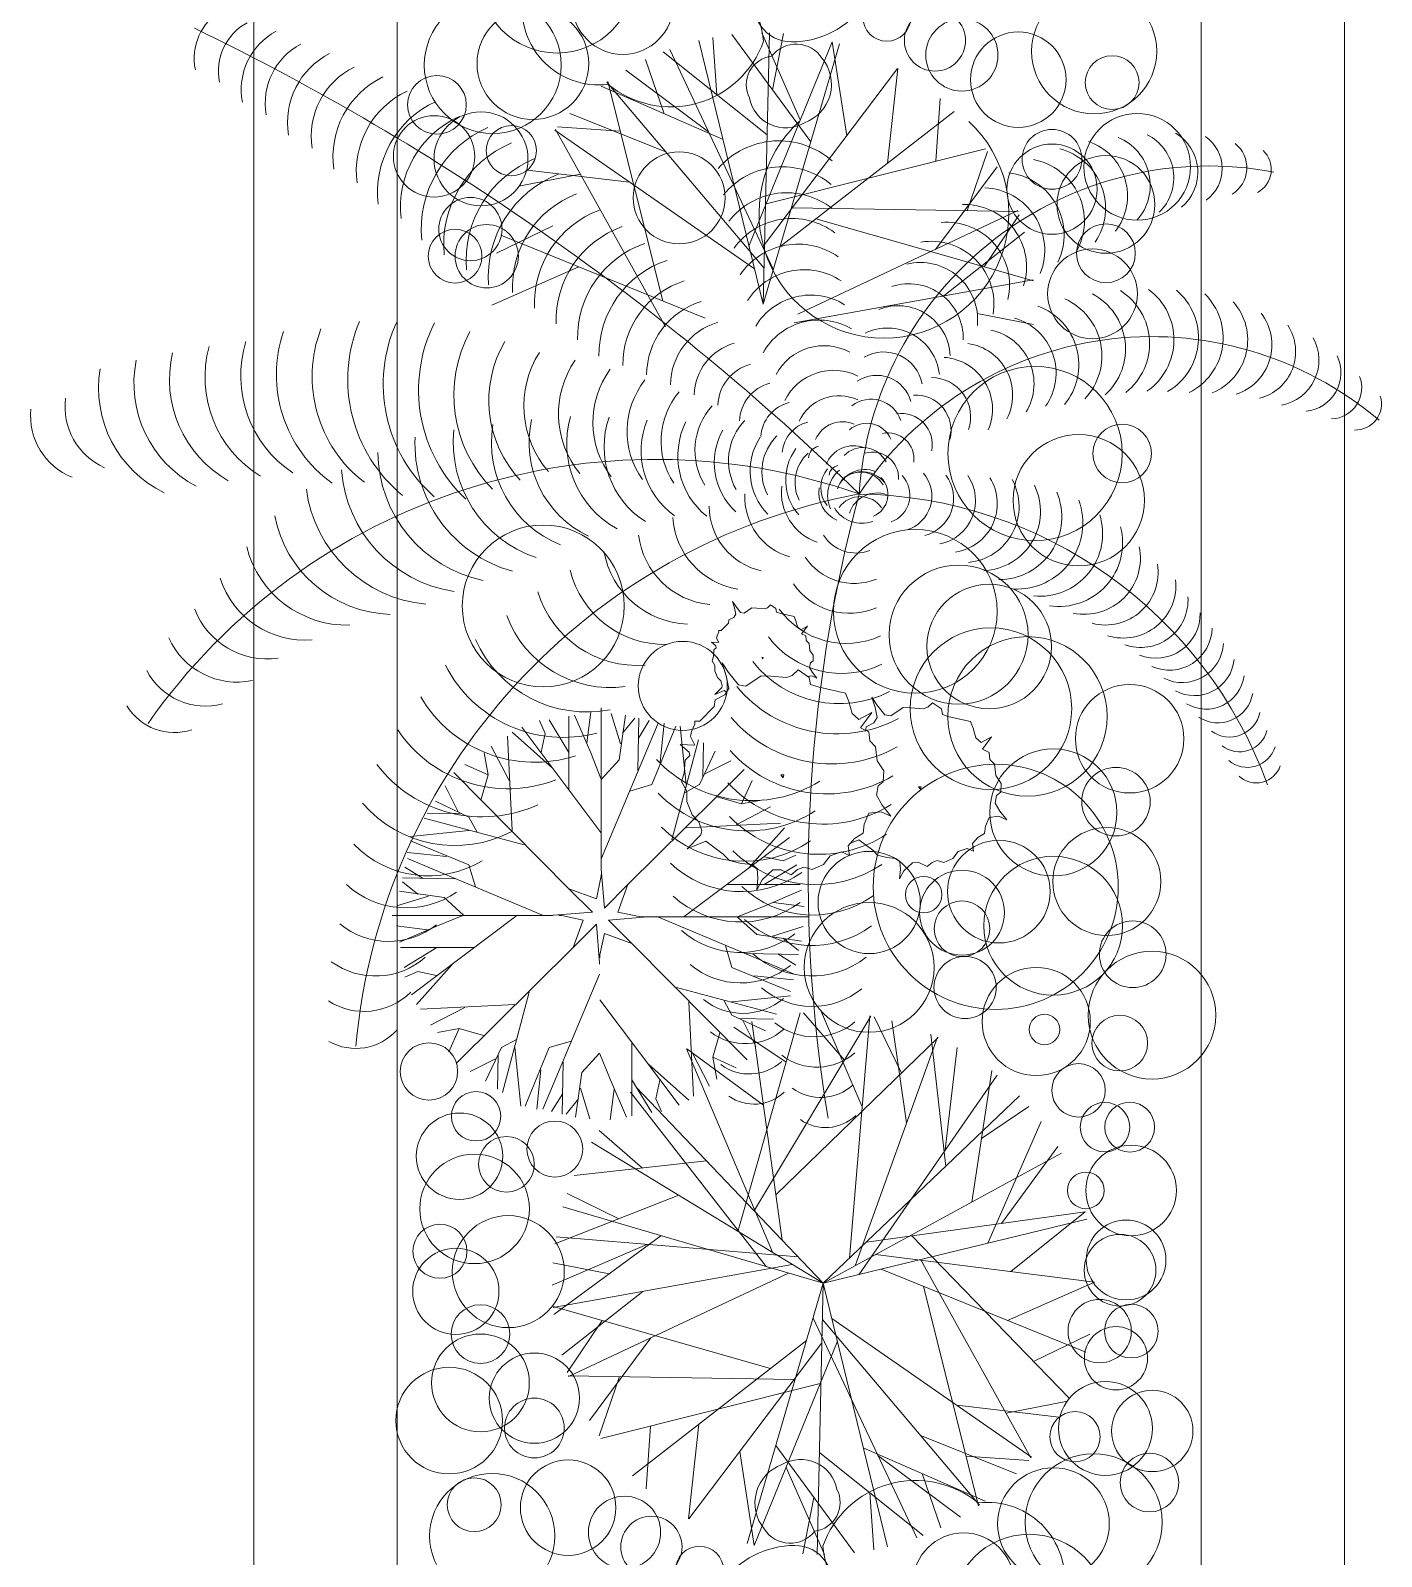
# Model space of a CAD drawing. Header units: millimetres. Extents: x 19901 to 56688, y 13732 to 29551.
# Drawn here: x 27366.57 to 27409.92, y 19355.87 to 19404.84 of the extents above; entities that cross this region are included whole.
import ezdxf

# ---------------------------------------------------------------- set-up
doc = ezdxf.new("R2010")
doc.units = ezdxf.units.MM
doc.layers.add('A-FURN', color=9, linetype='Continuous', lineweight=13)
doc.layers.add('VEGETAZIONE', color=94, linetype='Continuous', lineweight=5)

msp = doc.modelspace()

# ---------------------------------------------------------------- linework, layer by layer
at = {"layer": 'A-FURN'}
for p, q in [((27373.731, 19114.07), (27373.731, 19442.628)), ((27408.731, 19114.07), (27408.731, 19442.628)), ((27378.334, 19118.676), (27378.334, 19438.025)), ((27404.128, 19118.676), (27404.128, 19433.529))]:
    msp.add_line(p, q, dxfattribs=at)
at = {"layer": 'VEGETAZIONE'}
for p, q in [((27391.602, 19401.271), (27389.071, 19404.707)), ((27391.269, 19401.97), (27390.038, 19404.765)), ((27390.074, 19396.06), (27390.277, 19404.763)), ((27390.377, 19402.934), (27390.727, 19404.741)), ((27390.201, 19401.489), (27386.867, 19404.153)), ((27390.403, 19397.18), (27387.078, 19404.233)), ((27390.074, 19396.06), (27388.018, 19404.519)), ((27388.587, 19402.778), (27388.458, 19404.614)), ((27389.622, 19397.919), (27392.289, 19404.479)), ((27390.074, 19396.06), (27392.523, 19404.414)), ((27392.758, 19401.46), (27392.292, 19404.478)), ((27386.899, 19402.164), (27386.299, 19403.904)), ((27390.102, 19397.227), (27385.064, 19403.179)), ((27386.854, 19396.161), (27385.09, 19403.198)), ((27388.323, 19401.592), (27385.669, 19403.568)), ((27390.119, 19397.973), (27394.393, 19403.619)), ((27394.064, 19400.581), (27394.396, 19403.617)), ((27388.791, 19401.336), (27384.881, 19403.047)), ((27390.612, 19397.896), (27396.202, 19402.244)), ((27395.621, 19400.645), (27395.76, 19402.652)), ((27385.489, 19401.607), (27383.482, 19401.746)), ((27386.951, 19400.95), (27383.875, 19402.172)), ((27389.798, 19397.194), (27383.392, 19401.64)), ((27386.938, 19395.324), (27383.413, 19401.664)), ((27390.175, 19399.28), (27397.212, 19401.044)), ((27396.619, 19399.053), (27397.273, 19400.956)), ((27384.21, 19400.231), (27382.235, 19399.846)), ((27385.792, 19399.975), (27382.505, 19400.359)), ((27395.606, 19397.811), (27397.583, 19400.466)), ((27391.005, 19399.144), (27398.259, 19399.027)), ((27391.195, 19395.732), (27398.248, 19399.057)), ((27391.772, 19398.798), (27398.748, 19396.807)), ((27397.171, 19397.257), (27398.295, 19398.926)), ((27383.33, 19398.571), (27381.522, 19397.688)), ((27388.215, 19395.608), (27381.655, 19398.275)), ((27395.871, 19396.32), (27398.467, 19398.372)), ((27384.164, 19397.255), (27381.369, 19396.023)), ((27391.072, 19395.453), (27398.745, 19396.839)), ((27396.949, 19395.757), (27398.755, 19395.407)), ((27384.881, 19377.959), (27384.881, 19383.1)), ((27383.08, 19382.278), (27382.901, 19382.692)), ((27383.846, 19381.672), (27383.21, 19382.721)), ((27383.846, 19380.459), (27383.846, 19382.832)), ((27384.546, 19381.654), (27384.025, 19382.867)), ((27384.416, 19381.975), (27384.546, 19382.96)), ((27384.891, 19378.276), (27386.71, 19382.611)), ((27385.497, 19381.943), (27385.194, 19382.92)), ((27385.451, 19381.438), (27385.655, 19382.871)), ((27385.561, 19382.285), (27385.958, 19382.774)), ((27386.057, 19381.095), (27386.086, 19382.774)), ((27386.069, 19382.106), (27386.424, 19382.692)), ((27386.774, 19381.356), (27386.902, 19382.611)), ((27382.021, 19379.165), (27381.874, 19382.196)), ((27383.308, 19381.176), (27382.021, 19382.324)), ((27384.872, 19379.1), (27382.33, 19382.482)), ((27382.949, 19381.683), (27383.08, 19382.278)), ((27386.5, 19380.639), (27387.27, 19382.513)), ((27387.602, 19380.639), (27387.41, 19382.513)), ((27381.255, 19380.949), (27381.124, 19381.654)), ((27381.923, 19380.774), (27381.353, 19381.876)), ((27384.872, 19380.838), (27384.546, 19381.654)), ((27387.141, 19378.863), (27387.998, 19382.073)), ((27388.033, 19380.639), (27388.541, 19381.715)), ((27388.144, 19380.867), (27388.162, 19381.975)), ((27380.505, 19381.287), (27380.505, 19381.287)), ((27381.255, 19380.949), (27380.505, 19381.287)), ((27384.891, 19380.818), (27385.451, 19381.438)), ((27385.736, 19377.429), (27389.468, 19381.128)), ((27388.226, 19380.998), (27389.036, 19381.405)), ((27383.846, 19377.299), (27380.147, 19381.03)), ((27381.027, 19380.167), (27381.255, 19380.949)), ((27385.8, 19380.427), (27386.5, 19380.639)), ((27387.555, 19380.378), (27388.033, 19380.639)), ((27389.386, 19380.02), (27389.724, 19380.769)), ((27389.724, 19380.769), (27389.724, 19380.769)), ((27380.277, 19379.788), (27379.87, 19380.599)), ((27388.605, 19380.248), (27389.386, 19380.02)), ((27389.386, 19380.02), (27390.091, 19380.15)), ((27380.407, 19379.707), (27379.299, 19379.724)), ((27380.636, 19379.596), (27379.56, 19380.103)), ((27389.211, 19379.352), (27390.313, 19379.922)), ((27382.412, 19378.704), (27379.202, 19379.561)), ((27380.896, 19379.118), (27380.636, 19379.596)), ((27387.602, 19379.254), (27390.634, 19379.401)), ((27389.613, 19377.967), (27390.762, 19379.254)), ((27380.636, 19379.165), (27378.762, 19378.972)), ((27380.636, 19378.063), (27378.762, 19378.832)), ((27387.538, 19376.402), (27390.919, 19378.944)), ((27379.919, 19378.337), (27378.664, 19378.465)), ((27382.998, 19376.454), (27378.664, 19378.273)), ((27390.12, 19378.325), (27390.715, 19378.195)), ((27390.715, 19378.195), (27391.129, 19378.374)), ((27379.169, 19377.631), (27378.582, 19377.987)), ((27380.847, 19377.363), (27380.636, 19378.063)), ((27384.883, 19377.923), (27384.984, 19376.679)), ((27390.109, 19377.429), (27391.158, 19378.064)), ((27379.837, 19377.013), (27378.403, 19377.217)), ((27380.179, 19377.62), (27378.501, 19377.649)), ((27378.99, 19377.124), (27378.501, 19377.521)), ((27384.595, 19376.547), (27383.846, 19377.299)), ((27383.846, 19377.299), (27384.726, 19376.978)), ((27384.726, 19376.978), (27384.872, 19377.663)), ((27384.984, 19376.679), (27385.736, 19377.429)), ((27385.736, 19377.429), (27385.416, 19376.549)), ((27388.896, 19377.429), (27391.269, 19377.429)), ((27390.091, 19376.728), (27391.304, 19377.25)), ((27379.332, 19377.06), (27378.354, 19376.757)), ((27380.456, 19376.454), (27379.837, 19377.013)), ((27389.275, 19376.402), (27390.091, 19376.728)), ((27390.412, 19376.859), (27391.397, 19376.728)), ((27383.316, 19376.444), (27378.175, 19376.444)), ((27382.174, 19376.435), (27378.793, 19373.893)), ((27380.437, 19376.435), (27379.621, 19376.109)), ((27383.352, 19376.445), (27384.595, 19376.547)), ((27384.296, 19376.288), (27383.611, 19376.434)), ((27383.976, 19375.408), (27384.296, 19376.288)), ((27386.36, 19376.392), (27385.117, 19376.29)), ((27385.117, 19376.29), (27385.866, 19375.538)), ((27385.416, 19376.549), (27386.1, 19376.403)), ((27386.193, 19376.393), (27391.537, 19376.393)), ((27386.714, 19376.384), (27391.048, 19374.565)), ((27389.256, 19376.384), (27389.875, 19375.824)), ((27379.3, 19375.979), (27378.315, 19376.109)), ((27379.621, 19376.109), (27378.408, 19375.588)), ((27384.728, 19376.158), (27383.976, 19375.408)), ((27384.829, 19374.915), (27384.728, 19376.158)), ((27384.986, 19375.859), (27384.84, 19375.174)), ((27385.866, 19375.538), (27384.986, 19375.859)), ((27389.875, 19375.824), (27391.309, 19375.62)), ((27390.38, 19375.777), (27391.358, 19376.081)), ((27380.816, 19375.408), (27378.443, 19375.408)), ((27379.603, 19375.408), (27378.554, 19374.773)), ((27383.976, 19375.408), (27380.244, 19371.709)), ((27385.866, 19375.538), (27389.565, 19371.807)), ((27388.865, 19375.474), (27389.076, 19374.775)), ((27390.722, 19375.713), (27391.211, 19375.317)), ((27380.099, 19374.871), (27378.95, 19373.583)), ((27389.076, 19374.775), (27390.95, 19374.005)), ((27389.533, 19375.218), (27391.211, 19375.189)), ((27390.543, 19375.206), (27391.13, 19374.85)), ((27378.997, 19374.643), (27378.583, 19374.463)), ((27379.591, 19374.512), (27378.997, 19374.643)), ((27384.821, 19374.561), (27383.002, 19370.227)), ((27389.793, 19374.501), (27391.048, 19374.372)), ((27382.571, 19373.974), (27381.714, 19370.764)), ((27387.3, 19374.133), (27390.51, 19373.276)), ((27389.076, 19373.673), (27390.95, 19373.865)), ((27382.11, 19373.583), (27379.078, 19373.437)), ((27380.501, 19373.486), (27379.399, 19372.915)), ((27384.84, 19373.737), (27387.382, 19370.355)), ((27387.691, 19373.673), (27387.838, 19370.641)), ((27388.816, 19373.719), (27389.076, 19373.241)), ((27389.27, 19366.335), (27391.26, 19373.311)), ((27392.687, 19371.801), (27391.367, 19373.319)), ((27393.257, 19370.303), (27391.946, 19373.342)), ((27380.326, 19372.817), (27379.621, 19372.687)), ((27380.326, 19372.817), (27379.988, 19372.068)), ((27381.107, 19372.589), (27380.326, 19372.817)), ((27389.076, 19373.241), (27390.152, 19372.734)), ((27390.81, 19371.733), (27389.141, 19372.857)), ((27389.304, 19373.131), (27390.413, 19373.113)), ((27389.435, 19373.049), (27389.842, 19372.239)), ((27390.686, 19366.021), (27389.716, 19373.036)), ((27389.802, 19366.985), (27393.53, 19373.208)), ((27392.852, 19365.443), (27393.499, 19373.214)), ((27394.519, 19371.381), (27393.636, 19373.189)), ((27394.681, 19369.787), (27394.201, 19373.062)), ((27382.157, 19372.459), (27381.679, 19372.198)), ((27383.912, 19372.41), (27383.212, 19372.198)), ((27385.866, 19372.378), (27385.866, 19370.006)), ((27388.685, 19372.67), (27388.457, 19371.889)), ((27390.485, 19367.476), (27395.697, 19372.522)), ((27393.032, 19365.197), (27395.668, 19372.536)), ((27395.936, 19368.386), (27395.462, 19372.628)), ((27379.988, 19372.068), (27379.988, 19372.068)), ((27381.486, 19371.84), (27380.676, 19371.432)), ((27381.679, 19372.198), (27381.171, 19371.123)), ((27381.568, 19371.97), (27381.55, 19370.862)), ((27382.11, 19372.198), (27382.302, 19370.324)), ((27383.212, 19372.198), (27382.442, 19370.324)), ((27384.821, 19372.019), (27384.261, 19371.4)), ((27384.84, 19371.999), (27385.166, 19371.183)), ((27390.373, 19365.632), (27387.62, 19372.156)), ((27390.087, 19370.353), (27387.623, 19372.158)), ((27387.789, 19372.064), (27388.359, 19370.962)), ((27388.457, 19371.889), (27388.588, 19371.183)), ((27388.457, 19371.889), (27389.207, 19371.551)), ((27395.923, 19368.92), (27396.307, 19372.207)), ((27382.938, 19371.481), (27382.81, 19370.227)), ((27383.655, 19371.742), (27383.626, 19370.064)), ((27384.261, 19371.4), (27384.057, 19369.966)), ((27386.404, 19371.661), (27387.691, 19370.513)), ((27389.207, 19371.551), (27389.207, 19371.551)), ((27396.772, 19367.242), (27397.413, 19371.461)), ((27384.215, 19370.895), (27384.518, 19369.917)), ((27385.166, 19371.183), (27385.687, 19369.971)), ((27385.296, 19370.863), (27385.166, 19369.877)), ((27385.866, 19371.166), (27386.502, 19370.116)), ((27392.007, 19364.637), (27385.997, 19370.935)), ((27386.762, 19371.154), (27386.632, 19370.559)), ((27393.142, 19364.913), (27397.588, 19371.319)), ((27383.643, 19370.732), (27383.288, 19370.145)), ((27384.151, 19370.552), (27383.754, 19370.064)), ((27390.171, 19365.175), (27385.824, 19370.765)), ((27386.632, 19370.559), (27386.811, 19370.146)), ((27392.007, 19364.637), (27398.305, 19370.648)), ((27397.082, 19369.284), (27398.607, 19370.314)), ((27386.205, 19368.336), (27384.816, 19369.543)), ((27397.284, 19365.92), (27398.995, 19369.83)), ((27392.007, 19364.637), (27384.572, 19369.164)), ((27397.724, 19366.558), (27399.529, 19369.021)), ((27388.258, 19368.565), (27384.017, 19368.092)), ((27392.007, 19364.637), (27399.646, 19368.813)), ((27387.369, 19367.461), (27383.395, 19365.906)), ((27385.446, 19366.708), (27383.791, 19367.514)), ((27392.007, 19364.637), (27383.653, 19367.085)), ((27393.392, 19365.958), (27400.406, 19366.929)), ((27398.026, 19365.013), (27400.407, 19366.925)), ((27392.007, 19364.637), (27400.467, 19366.694)), ((27386.797, 19366.164), (27383.36, 19363.634)), ((27391.201, 19365.482), (27383.431, 19366.129)), ((27394.847, 19366.159), (27399.893, 19360.948)), ((27386.341, 19365.886), (27383.302, 19364.576)), ((27393.686, 19365.555), (27400.713, 19364.677)), ((27385.133, 19364.939), (27383.326, 19365.29)), ((27391.01, 19365.244), (27383.337, 19363.858)), ((27390.887, 19364.965), (27383.834, 19361.64)), ((27393.867, 19365.089), (27400.427, 19362.422)), ((27395.144, 19365.373), (27398.669, 19359.032)), ((27392.007, 19364.637), (27389.559, 19356.283)), ((27392.007, 19364.637), (27391.805, 19355.934)), ((27392.007, 19364.637), (27394.064, 19356.178)), ((27395.227, 19364.536), (27396.991, 19357.499)), ((27397.918, 19363.442), (27400.713, 19364.673)), ((27386.211, 19364.377), (27383.615, 19362.325)), ((27390.31, 19361.899), (27383.334, 19363.89)), ((27391.679, 19363.517), (27395.004, 19356.463)), ((27392.283, 19363.503), (27398.69, 19359.057)), ((27384.911, 19363.44), (27383.787, 19361.771)), ((27391.98, 19363.47), (27397.018, 19357.518)), ((27398.752, 19362.126), (27400.56, 19363.009)), ((27386.476, 19362.886), (27384.499, 19360.231)), ((27391.469, 19362.801), (27385.88, 19358.453)), ((27391.963, 19362.724), (27387.689, 19357.078)), ((27392.46, 19362.778), (27389.793, 19356.218)), ((27391.076, 19361.553), (27383.823, 19361.67)), ((27385.463, 19361.644), (27384.809, 19359.741)), ((27391.906, 19361.417), (27384.87, 19359.653)), ((27396.29, 19360.722), (27399.577, 19360.337)), ((27397.872, 19360.466), (27399.847, 19360.851)), ((27388.017, 19360.116), (27387.686, 19357.08)), ((27386.461, 19360.052), (27386.321, 19358.045)), ((27395.131, 19359.747), (27398.206, 19358.525)), ((27389.324, 19359.237), (27389.789, 19356.219)), ((27390.48, 19359.426), (27393.011, 19355.989)), ((27391.881, 19359.208), (27395.215, 19356.544)), ((27393.29, 19359.361), (27397.2, 19357.65)), ((27393.759, 19359.105), (27396.413, 19357.129)), ((27396.593, 19359.09), (27398.6, 19358.951)), ((27390.813, 19358.727), (27392.044, 19355.932)), ((27395.183, 19358.533), (27395.783, 19356.793)), ((27391.705, 19357.763), (27391.355, 19355.956)), ((27393.495, 19357.919), (27393.624, 19356.083))]:
    msp.add_line(p, q, dxfattribs=at)
for points in [[(27393.673, 19408.289, 0.520567), (27391.469, 19409.604, 0.520567), (27390.053, 19408.465, 0.520567), (27389.856, 19406.083, 0.520567), (27390.99, 19404.473, 0.520567)], [(27390.09, 19404.491, -0.520567), (27385.108, 19403.11, -0.520567), (27382.395, 19406.103, -0.520567), (27384.061, 19407.786, -0.520567)], [(27391.401, 19401.88, 0.520567), (27391.97, 19403.944, 0.520567), (27390.348, 19404.014, 0.520567), (27389.637, 19402.673, 0.520567)], [(27390.681, 19358.817, 0.520567), (27390.112, 19356.753, 0.520567), (27391.734, 19356.683, 0.520567), (27392.445, 19358.024, 0.520567)], [(27391.992, 19356.206, -0.520567), (27396.974, 19357.587, -0.520567), (27399.687, 19354.594, -0.520567), (27398.021, 19352.911, -0.520567)], [(27388.409, 19352.408, 0.520567), (27390.612, 19351.093, 0.520567), (27392.029, 19352.232, 0.520567), (27392.226, 19354.614, 0.520567), (27391.091, 19356.223, 0.520567)]]:
    msp.add_lwpolyline(points, format="xyb", close=True, dxfattribs=at)
for points in [[(27388.896, 19383.608), (27388.83, 19383.656), (27388.528, 19383.534), (27388.748, 19383.76), (27388.764, 19383.824), (27388.716, 19383.968), (27388.612, 19384.08), (27388.524, 19384.295), (27388.524, 19384.463), (27388.437, 19384.615), (27388.479, 19384.752), (27388.497, 19384.96), (27388.572, 19385.032), (27388.561, 19385.088), (27388.417, 19385.208), (27388.655, 19385.201), (27388.58, 19385.337), (27388.6, 19385.417), (27388.654, 19385.538), (27388.649, 19385.586), (27388.732, 19385.586), (27388.962, 19385.82), (27388.979, 19385.924), (27389.131, 19386.005), (27389.198, 19386.11), (27389.156, 19386.31), (27389.091, 19386.517), (27389.195, 19386.366), (27389.352, 19386.167), (27389.47, 19386.143), (27389.718, 19386.313), (27389.872, 19386.306), (27390.123, 19386.284), (27390.213, 19386.316), (27390.309, 19386.405), (27390.486, 19386.286), (27390.508, 19386.174), (27390.645, 19386.127), (27391.067, 19386.034), (27391.125, 19385.898), (27391.177, 19385.706), (27391.286, 19385.611), (27391.495, 19385.724), (27391.31, 19385.475), (27391.443, 19385.411), (27391.457, 19385.267), (27391.549, 19385.172), (27391.577, 19384.948), (27391.687, 19384.788), (27391.677, 19384.612), (27391.595, 19384.547), (27391.566, 19384.395), (27391.659, 19384.235), (27391.797, 19384.06), (27391.642, 19384.131), (27391.492, 19384.112)], [(27393.362, 19382.356), (27393.385, 19382.494), (27393.628, 19382.624), (27393.735, 19382.791), (27393.668, 19383.111), (27393.564, 19383.443), (27393.729, 19383.201), (27393.981, 19382.882), (27394.17, 19382.845), (27394.566, 19383.117), (27394.814, 19383.105), (27395.214, 19383.07), (27395.359, 19383.122), (27395.512, 19383.264), (27395.795, 19383.073), (27395.831, 19382.894), (27396.05, 19382.819), (27396.726, 19382.669), (27396.818, 19382.452), (27396.901, 19382.145), (27397.075, 19381.992), (27397.409, 19382.174), (27397.114, 19381.775), (27397.327, 19381.674), (27397.35, 19381.443), (27397.497, 19381.29), (27397.541, 19380.932), (27397.716, 19380.676), (27397.7, 19380.394), (27397.57, 19380.291), (27397.523, 19380.047), (27397.672, 19379.792), (27397.894, 19379.511), (27397.644, 19379.625), (27397.331, 19379.585), (27397.209, 19379.302), (27397.179, 19379.071), (27396.963, 19378.942), (27396.797, 19378.748), (27396.83, 19378.505), (27396.627, 19378.593), (27396.338, 19378.489), (27396.166, 19378.27), (27395.87, 19378.14), (27395.661, 19378.203), (27395.5, 19378.138), (27395.337, 19378.008), (27395.078, 19378.135), (27394.866, 19378.134), (27394.592, 19377.876), (27394.45, 19377.618), (27394.483, 19377.913), (27394.466, 19378.169), (27394.333, 19378.271), (27394.048, 19378.295), (27393.75, 19378.37), (27393.593, 19378.536), (27393.146, 19378.866), (27392.859, 19378.75)]]:
    msp.add_lwpolyline(points, dxfattribs=at)
for points in [[(27390.079, 19384.722), (27390.067, 19384.674), (27390.03, 19384.721)], [(27393.569, 19382.955), (27393.2, 19382.456), (27393.466, 19382.33), (27393.495, 19382.042), (27393.679, 19381.851), (27393.734, 19381.402), (27393.953, 19381.083), (27393.933, 19380.731), (27393.769, 19380.602), (27393.712, 19380.297), (27393.897, 19379.978), (27394.175, 19379.627), (27393.863, 19379.769), (27393.471, 19379.719), (27393.319, 19379.365), (27393.282, 19379.077), (27393.011, 19378.915), (27392.804, 19378.673), (27392.845, 19378.369), (27392.592, 19378.48), (27392.23, 19378.349), (27392.015, 19378.076), (27391.645, 19377.913), (27391.384, 19377.991), (27391.183, 19377.91), (27390.979, 19377.749), (27390.655, 19377.907), (27390.39, 19377.905), (27390.048, 19377.582), (27389.87, 19377.261), (27389.911, 19377.63), (27389.89, 19377.95), (27389.723, 19378.077), (27389.368, 19378.107), (27388.995, 19378.2), (27388.798, 19378.407), (27388.239, 19378.82), (27387.636, 19378.576), (27388.076, 19379.027), (27388.107, 19379.156), (27388.012, 19379.443), (27387.803, 19379.666), (27387.628, 19380.098), (27387.628, 19380.434), (27387.454, 19380.737), (27387.537, 19381.01), (27387.573, 19381.427), (27387.724, 19381.572), (27387.702, 19381.684), (27387.414, 19381.923), (27387.889, 19381.91), (27387.741, 19382.181), (27387.78, 19382.341), (27387.888, 19382.582), (27387.879, 19382.678), (27388.044, 19382.679), (27388.504, 19383.147), (27388.539, 19383.355), (27388.842, 19383.518), (27388.976, 19383.727), (27388.892, 19384.127), (27388.763, 19384.542), (27388.969, 19384.239), (27389.284, 19383.841), (27389.52, 19383.794), (27390.015, 19384.134), (27390.325, 19384.12), (27390.825, 19384.075), (27391.006, 19384.14), (27391.198, 19384.318), (27391.552, 19384.08), (27391.596, 19383.856), (27391.87, 19383.761), (27392.715, 19383.574), (27392.83, 19383.303), (27392.934, 19382.919), (27393.151, 19382.728)], [(27390.738, 19380.951), (27390.715, 19380.854), (27390.639, 19380.95)], [(27395.145, 19380.57), (27395.126, 19380.493), (27395.065, 19380.57)]]:
    msp.add_lwpolyline(points, close=True, dxfattribs=at)
for centre, radius in [((27383.465, 19406.62), 2.504), ((27385.574, 19405.697), 1.625), ((27400.7, 19404.171), 2.009), ((27381.399, 19403.73), 2.197), ((27394.047, 19405.265), 0.769), ((27382.688, 19403.776), 1.793), ((27395.59, 19404.518), 0.982), ((27396.454, 19404.051), 1.159), ((27398.264, 19403.261), 1.532), ((27401.278, 19403.166), 0.864), ((27379.609, 19402.455), 0.942), ((27381.022, 19400.717), 1.507), ((27379.517, 19400.8), 1.305), ((27381.997, 19400.983), 0.804), ((27402.081, 19400.465), 1.711), ((27399.347, 19400.705), 0.958), ((27387.382, 19399.467), 1.475), ((27399.347, 19399.747), 1.447), ((27401.078, 19399.259), 1.569), ((27380.683, 19398.466), 1.015), ((27380.19, 19397.596), 0.862), ((27381.206, 19397.596), 1.016), ((27401.078, 19397.69), 0.942), ((27400.647, 19396.388), 1.44), ((27398.802, 19391.263), 2.795), ((27401.598, 19391.263), 0.94), ((27400.204, 19389.764), 2.108), ((27383.021, 19386.372), 2.598), ((27394.959, 19386.199), 2.627), ((27396.347, 19385.45), 2.23), ((27397.332, 19385.072), 1.998), ((27397.386, 19383.075), 2.593), ((27387.496, 19383.806), 1.429), ((27398.56, 19382.829), 2.558), ((27401.838, 19382.111), 1.741), ((27399.389, 19379.746), 2.039), ((27397.54, 19377.359), 3.932), ((27401.398, 19380.093), 1.099), ((27401.105, 19377.53), 1.734), ((27397.643, 19377.204), 1.647), ((27393.479, 19376.856), 1.64), ((27399.387, 19376.112), 2.227), ((27396.46, 19376.529), 1.362), ((27395.228, 19377.108), 0.587), ((27393.479, 19374.773), 2.083), ((27396.458, 19376.013), 0.893), ((27401.937, 19375.195), 1.071), ((27402.556, 19373.241), 2.049), ((27396.557, 19374.129), 0.998), ((27398.84, 19373.037), 1.736), ((27399.105, 19372.781), 0.488), ((27401.521, 19372.343), 0.893), ((27379.353, 19371.435), 0.92), ((27400.198, 19370.828), 0.857), ((27380.864, 19369.995), 0.792), ((27401.045, 19369.646), 0.794), ((27401.84, 19369.646), 0.799), ((27380.332, 19368.715), 1.386), ((27383.39, 19368.945), 0.898), ((27381.838, 19368.455), 0.893), ((27401.885, 19367.616), 1.453), ((27380.816, 19367.025), 1.758), ((27400.431, 19367.616), 0.588), ((27379.703, 19365.664), 0.867), ((27381.898, 19365.01), 1.797), ((27401.724, 19365.385), 1.28), ((27401.531, 19365.056), 1.15), ((27380.215, 19364.379), 1.383), ((27400.876, 19363.101), 1.016), ((27381.004, 19363.007), 0.942), ((27401.892, 19363.101), 0.862), ((27381.004, 19361.438), 1.569), ((27401.399, 19362.231), 1.015), ((27382.735, 19360.95), 1.447), ((27380.001, 19360.231), 1.711), ((27401.06, 19359.98), 1.507), ((27402.564, 19359.897), 1.305), ((27382.735, 19359.992), 0.958), ((27400.085, 19359.714), 0.804), ((27400.683, 19356.967), 2.197), ((27402.473, 19358.241), 0.942), ((27383.818, 19357.436), 1.532), ((27399.393, 19356.921), 1.793), ((27381.382, 19356.526), 2.009), ((27380.804, 19357.531), 0.864), ((27385.628, 19356.646), 1.159), ((27386.491, 19356.179), 0.982), ((27388.035, 19355.431), 0.769), ((27396.508, 19355), 1.625), ((27398.617, 19354.077), 2.504)]:
    msp.add_circle(centre, radius, dxfattribs=at)
for centre, radius, start, end in [((27373.592, 19403.943), 1.776, 119.6151, 191.9704), ((27336.314, 19331.515), 81.535, 45.79693, 64.18022), ((27374.374, 19403.535), 1.776, 118.9945, 191.3497), ((27375.458, 19402.94), 2.131, 118.3738, 190.729), ((27376.23, 19402.511), 2.131, 117.7531, 190.1083), ((27377.299, 19401.889), 2.486, 117.1324, 189.4876), ((27378.059, 19401.441), 2.486, 116.5117, 188.867), ((27379.113, 19400.792), 2.841, 115.891, 188.2463), ((27379.861, 19400.324), 2.841, 115.2703, 187.6256), ((27380.898, 19399.65), 3.196, 114.6496, 187.0049), ((27381.633, 19399.163), 3.196, 114.0289, 186.3842), ((27382.654, 19398.463), 3.551, 113.4082, 185.7635), ((27393.954, 19398.976), 4.01, 132.76, 47.24), ((27383.376, 19397.957), 3.551, 112.7876, 185.1428), ((27390.584, 19398.721), 2.578, 48.4783, 139.1753), ((27399.932, 19399.533), 1.838, 322.0869, 71.3477), ((27400.829, 19399.867), 1.67, 318.0452, 67.306), ((27401.709, 19400.116), 1.545, 314.0036, 63.2644), ((27402.565, 19400.289), 1.462, 309.9619, 59.2227), ((27403.556, 19400.404), 1.253, 305.9202, 55.181), ((27404.595, 19400.433), 1.002, 301.8786, 51.1394), ((27384.093, 19397.443), 3.551, 112.1669, 184.5221), ((27399.104, 19399.142), 1.963, 326.1286, 75.3894), ((27405.55, 19400.378), 0.835, 297.8369, 47.0977), ((27384.804, 19396.922), 3.551, 111.5462, 183.9014), ((27390.696, 19398.025), 2.438, 50.0937, 140.7906), ((27404.385, 19389.245), 11.247, 79.334, 176.3334), ((27397.729, 19398.279), 2.005, 334.2119, 83.4727), ((27398.382, 19398.726), 2.005, 330.1702, 79.431), ((27397.109, 19397.788), 2.005, 338.2536, 87.5144), ((27385.229, 19396.61), 3.196, 110.9255, 183.2807), ((27390.835, 19397.287), 2.344, 51.7091, 142.406), ((27396.525, 19397.254), 2.005, 342.2952, 91.556), ((27385.932, 19396.076), 3.196, 110.3048, 182.6601), ((27391.004, 19396.507), 2.297, 53.3244, 144.0214), ((27386.628, 19395.535), 3.196, 109.6841, 182.0394), ((27395.98, 19396.68), 2.005, 346.3369, 95.5977), ((27387.319, 19394.986), 3.196, 109.0634, 181.4187), ((27391.195, 19395.732), 2.25, 54.9398, 145.6368), ((27395.477, 19396.069), 2.005, 350.3786, 99.6394), ((27388.003, 19394.43), 3.196, 108.4427, 180.798), ((27395.121, 19395.556), 1.838, 354.4202, 103.681), ((27388.413, 19394.099), 2.841, 107.822, 180.1773), ((27391.391, 19395.006), 2.156, 56.5552, 147.2522), ((27391.604, 19394.285), 2.063, 58.1706, 148.8676), ((27394.745, 19394.957), 1.754, 358.4619, 107.7227), ((27399.7, 19394.622), 2.005, 312.5281, 61.7889), ((27400.472, 19394.795), 2.005, 308.4865, 57.7473), ((27401.254, 19394.914), 2.005, 304.4448, 53.7056), ((27402.043, 19394.978), 2.005, 300.4031, 49.6639), ((27402.876, 19394.981), 1.963, 296.3615, 45.6223), ((27388.822, 19393.766), 2.486, 107.2014, 179.5566), ((27394.408, 19394.336), 1.67, 2.5036, 111.7644), ((27398.202, 19394.113), 2.005, 320.6115, 69.8723), ((27398.942, 19394.394), 2.005, 316.5698, 65.8306), ((27403.789, 19394.908), 1.838, 292.3198, 41.5806), ((27381.553, 19393.639), 4.807, 157.1676, 230.6829), ((27382.692, 19393.49), 4.807, 155.251, 228.7662), ((27383.826, 19393.303), 4.807, 153.3343, 226.8495), ((27389.23, 19393.432), 2.131, 106.5807, 178.9359), ((27391.871, 19393.483), 2.063, 59.786, 150.483), ((27397.638, 19393.845), 1.838, 324.6531, 73.9139), ((27404.733, 19394.753), 1.67, 288.2781, 37.5389), ((27405.621, 19394.533), 1.545, 284.2365, 33.4973), ((27377.05, 19393.756), 3.739, 162.9176, 236.4329), ((27378.729, 19393.79), 4.273, 161.001, 234.5162), ((27379.875, 19393.735), 4.273, 159.0843, 232.5995), ((27384.421, 19393.135), 4.273, 151.4176, 224.9329), ((27385.013, 19392.964), 3.739, 149.501, 223.0162), ((27402.547, 19383.768), 11.247, 49.5669, 146.5663), ((27394.074, 19393.62), 1.67, 6.5452, 115.806), ((27397.015, 19393.511), 1.754, 328.6948, 77.9556), ((27406.45, 19394.258), 1.462, 280.1948, 29.4556), ((27374.762, 19393.638), 3.739, 166.751, 240.2662), ((27375.905, 19393.716), 3.739, 164.8343, 238.3495), ((27385.602, 19392.792), 3.205, 147.5843, 221.0995), ((27389.637, 19393.096), 1.776, 105.96, 178.3152), ((27392.029, 19392.989), 1.735, 61.4014, 152.0983), ((27393.945, 19393.27), 1.253, 10.5869, 119.8477), ((27395.768, 19392.684), 1.67, 336.7781, 86.0389), ((27396.414, 19393.14), 1.67, 332.7365, 81.9973), ((27407.367, 19393.865), 1.253, 276.1531, 25.4139), ((27372.487, 19393.368), 3.739, 170.5843, 244.0995), ((27373.622, 19393.522), 3.739, 168.6676, 242.1829), ((27386.554, 19392.541), 3.044, 145.6676, 219.1829), ((27387.498, 19392.263), 2.884, 143.751, 217.2662), ((27390.042, 19392.758), 1.421, 105.3393, 177.6945), ((27392.332, 19392.199), 1.735, 63.0167, 153.7137), ((27388.382, 19391.973), 2.671, 141.8343, 215.3495), ((27390.626, 19392.247), 1.314, 104.7186, 177.0738), ((27393.725, 19392.644), 1.128, 14.6286, 123.8894), ((27395.483, 19392.445), 1.253, 340.8198, 90.0806), ((27408.284, 19393.375), 1.002, 272.1115, 21.3723), ((27369.81, 19392.761), 2.136, 172.501, 246.0162), ((27389.259, 19391.661), 2.457, 139.9176, 213.4329), ((27391.205, 19391.73), 1.207, 104.0979, 176.4532), ((27392.509, 19391.711), 1.406, 64.6321, 155.3291), ((27393.542, 19392.006), 1.002, 18.6702, 127.931), ((27394.981, 19392.01), 1.128, 344.8615, 94.1223), ((27409.085, 19392.853), 0.835, 268.0698, 17.3306), ((27368.702, 19392.48), 2.136, 174.4176, 247.9329), ((27386.891, 19391.582), 3.12, 163.9011, 241.296), ((27387.807, 19391.483), 2.836, 160.5374, 237.9324), ((27390.025, 19391.363), 2.136, 138.001, 211.5162), ((27394.505, 19391.548), 1.002, 348.9031, 98.1639), ((27384.032, 19391.621), 3.9, 173.992, 251.3869), ((27384.901, 19391.618), 3.546, 170.6284, 248.0233), ((27385.898, 19391.623), 3.333, 167.2647, 244.6596), ((27388.713, 19391.347), 2.553, 157.1738, 234.5687), ((27389.821, 19391.186), 2.482, 153.8102, 231.2051), ((27390.633, 19390.966), 2.127, 150.4465, 227.8415), ((27390.835, 19391.029), 1.869, 136.0843, 209.5995), ((27391.754, 19391.232), 1.065, 103.4772, 175.8325), ((27392.624, 19391.347), 0.938, 66.2475, 156.9445), ((27393.402, 19391.4), 0.835, 22.7119, 131.9727), ((27394.082, 19391.091), 0.835, 352.9448, 102.2056), ((27383.156, 19391.592), 4.255, 177.3556, 254.7505), ((27391.645, 19390.706), 1.986, 147.0829, 224.4778), ((27391.637, 19390.677), 1.602, 134.1676, 207.6829), ((27392.5, 19390.413), 1.702, 143.7193, 221.1142), ((27391.952, 19391.087), 0.426, 102.8565, 175.2118), ((27392.973, 19390.574), 0.938, 67.8629, 158.5599), ((27393.277, 19390.62), 0.835, 26.7536, 136.0144), ((27386.615, 19371.197), 19.877, 70.7737, 144.979), ((27381.965, 19391.354), 4.255, 180.7193, 258.1142), ((27392.382, 19390.329), 1.282, 132.251, 205.7662), ((27393.587, 19390.476), 0.835, 356.9865, 106.2473), ((27380.79, 19391.046), 4.255, 184.0829, 261.4778), ((27392.873, 19390.173), 0.945, 140.3556, 217.7505), ((27393.214, 19389.917), 1.068, 130.3343, 203.8495), ((27392.545, 19390.532), 0.355, 102.2358, 174.5911), ((27393.344, 19389.812), 0.938, 69.4783, 160.1753), ((27393.208, 19389.834), 0.835, 30.7952, 140.056), ((27393.244, 19389.741), 0.938, 39.7112, 130.4082), ((27393.324, 19389.951), 0.756, 292.6963, 46.0431), ((27393.87, 19389.929), 0.915, 289.8392, 43.186), ((27394.355, 19389.896), 1.134, 286.982, 40.3288), ((27394.962, 19389.826), 1.229, 284.1249, 37.4717), ((27395.474, 19389.754), 1.418, 281.2677, 34.6145), ((27396.018, 19389.655), 1.573, 278.4106, 31.7574), ((27396.49, 19389.56), 1.8, 275.5535, 28.9003), ((27379.636, 19390.67), 4.255, 187.4465, 264.8415), ((27396.797, 19370.424), 19.877, 100.5408, 174.7461), ((27391.477, 19389.856), 1.986, 176.85, 254.2449), ((27392.364, 19390.025), 1.702, 173.4864, 250.8813), ((27438.661, 19377.649), 47.137, 164.8546, 189.4139), ((27392.808, 19390.003), 0.945, 170.1227, 247.5176), ((27393.736, 19389.06), 0.938, 71.0937, 161.7906), ((27392.955, 19375.814), 14.152, 19.8929, 89.1654), ((27397.072, 19389.407), 1.905, 272.6963, 26.0431), ((27397.649, 19389.23), 2.011, 269.8392, 23.186), ((27390.47, 19389.579), 2.127, 180.2136, 257.6086), ((27393.245, 19390.054), 1.03, 211.1017, 289.8411), ((27393.194, 19389.045), 0.835, 34.8369, 144.0977), ((27398.218, 19389.028), 2.117, 266.982, 20.3288), ((27378.233, 19390), 3.9, 190.8102, 268.2051), ((27389.655, 19389.367), 2.482, 183.5773, 260.9722), ((27398.961, 19388.695), 2.011, 264.1249, 17.4717), ((27388.613, 19388.957), 2.553, 186.9409, 264.3358), ((27393.057, 19389.305), 1.236, 212.2922, 291.0316), ((27399.571, 19388.397), 2.042, 261.2677, 14.6145), ((27376.721, 19389.077), 3.319, 194.1738, 271.5687), ((27387.759, 19388.625), 2.836, 190.3045, 267.6995), ((27400.384, 19387.907), 1.8, 258.4106, 11.7574), ((27386.915, 19388.256), 3.12, 193.6682, 271.0631), ((27392.999, 19388.983), 1.887, 213.4827, 292.2221), ((27401.06, 19387.455), 1.694, 255.5535, 8.9003), ((27375.358, 19388.115), 2.836, 197.5374, 274.9324), ((27392.848, 19388.325), 2.19, 214.6732, 293.4125), ((27401.63, 19387.036), 1.694, 252.6963, 6.0431), ((27386.033, 19387.798), 3.333, 197.0318, 274.4267), ((27402.189, 19386.564), 1.524, 250.4236, 3.7704), ((27374.157, 19387.154), 2.482, 200.9011, 278.296), ((27385.171, 19387.299), 3.546, 200.3954, 277.7904), ((27392.741, 19387.823), 2.654, 215.8637, 294.603), ((27402.681, 19386.113), 1.418, 248.1509, 1.4977), ((27403.113, 19385.683), 1.371, 245.8781, 359.2249), ((27373.2, 19386.338), 2.411, 204.2647, 281.6596), ((27384.415, 19386.87), 3.9, 203.7591, 281.154), ((27392.603, 19387.163), 2.957, 217.0541, 295.7935), ((27403.526, 19385.236), 1.323, 243.6054, 356.9522), ((27392.523, 19386.775), 3.538, 218.2446, 296.984), ((27403.919, 19384.771), 1.276, 241.3327, 354.6795), ((27372.179, 19385.288), 2.127, 207.6284, 285.0233), ((27383.668, 19386.41), 4.255, 207.1227, 284.5176), ((27404.292, 19384.29), 1.229, 239.06, 352.4067), ((27392.449, 19386.438), 4.17, 219.4351, 298.1744), ((27371.181, 19384.083), 1.773, 210.992, 288.3869), ((27382.753, 19385.612), 4.255, 210.4864, 287.8813), ((27404.669, 19383.753), 1.134, 236.7872, 350.134), ((27392.29, 19385.569), 4.265, 220.6256, 299.3649), ((27405.042, 19383.164), 0.998, 234.5145, 347.8613), ((27381.886, 19384.762), 4.255, 213.85, 291.2449), ((27405.366, 19382.599), 0.907, 232.2418, 345.5886), ((27392.123, 19384.51), 4.17, 221.816, 300.5554), ((27405.619, 19382.115), 0.923, 229.969, 343.3158), ((27381.07, 19383.862), 4.255, 217.2136, 294.6086), ((27389.7, 19384.294), 4.17, 223.0065, 301.7459), ((27405.899, 19381.51), 0.817, 227.6963, 341.0431), ((27391.991, 19383.542), 4.17, 223.0065, 301.7459), ((27389.573, 19383.153), 4, 224.197, 302.9363), ((27380.186, 19382.584), 3.9, 220.5773, 297.9722), ((27389.471, 19381.964), 3.784, 225.3875, 304.1268), ((27391.864, 19382.402), 4, 224.197, 302.9363), ((27379.331, 19381.032), 3.319, 223.9409, 301.3358), ((27391.762, 19381.213), 3.784, 225.3875, 304.1268), ((27384.439, 19377.755), 0.442, 347.9659, 0), ((27385.324, 19377.959), 0.442, 180, 184.6649), ((27389.388, 19380.536), 3.33, 226.5779, 305.3173), ((27378.625, 19379.52), 2.836, 227.3045, 304.6995), ((27391.679, 19379.784), 3.33, 226.5779, 305.3173), ((27389.351, 19379.448), 3.219, 227.7684, 306.5078), ((27383.316, 19376.886), 0.442, 270, 274.6649), ((27383.519, 19376.002), 0.442, 77.9659, 90), ((27386.193, 19376.835), 0.442, 257.9659, 270), ((27386.396, 19375.951), 0.442, 90, 94.6649), ((27391.642, 19378.696), 3.219, 227.7684, 306.5078), ((27378.06, 19378.09), 2.482, 230.6682, 308.0631), ((27389.34, 19378.12), 2.868, 228.9589, 307.6983), ((27377.634, 19376.907), 2.411, 234.0318, 311.4267), ((27384.388, 19374.879), 0.442, 0, 4.6649), ((27385.273, 19375.082), 0.442, 167.9659, 180), ((27389.362, 19376.814), 2.54, 230.1494, 308.8887), ((27391.631, 19377.368), 2.868, 228.9589, 307.6983), ((27377.269, 19375.488), 2.127, 237.3954, 314.7904), ((27391.653, 19376.063), 2.54, 230.1494, 308.8887), ((27389.426, 19375.321), 2.022, 231.3398, 310.0792), ((27391.718, 19374.569), 2.022, 231.3398, 310.0792), ((27377.002, 19373.946), 1.773, 240.7591, 318.154), ((27389.511, 19374.178), 1.853, 232.5303, 311.2697), ((27391.802, 19373.426), 1.853, 232.5303, 311.2697), ((27389.634, 19372.898), 1.545, 233.7208, 312.4602), ((27391.925, 19372.146), 1.545, 233.7208, 312.4602), ((27389.787, 19371.789), 1.404, 234.9113, 313.6506), ((27392.078, 19371.038), 1.404, 234.9113, 313.6506)]:
    msp.add_arc(centre, radius, start, end, dxfattribs=at)

doc.saveas('drawing.dxf')
